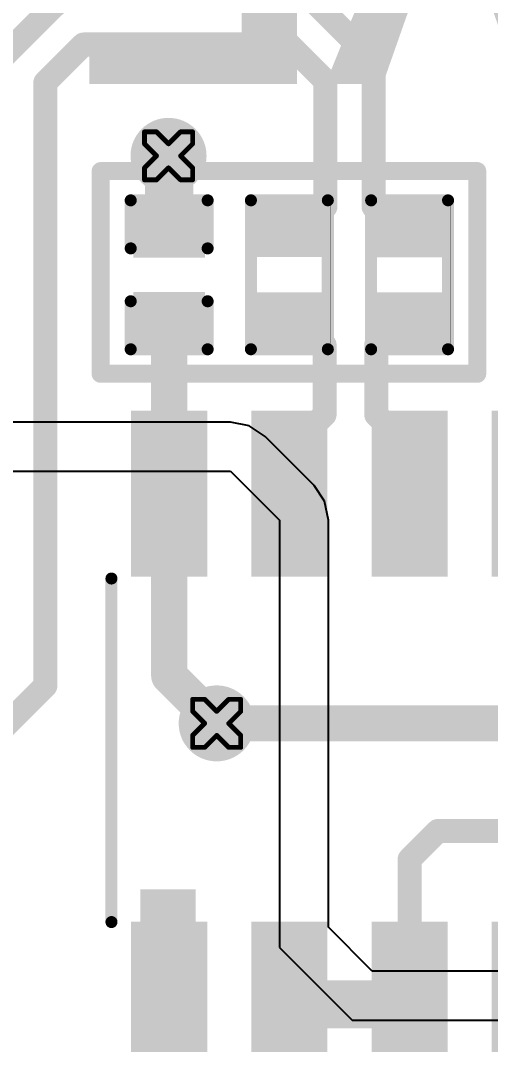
# Model space of a CAD drawing. Header units: inches. Extents: x 0 to 212, y 0 to 208.
# Drawn here: x 2.1697 to 2.3652, y 2.9513 to 3.3776 of the extents above; entities that cross this region are included whole.
import ezdxf

# ---------------------------------------------------------------- set-up
doc = ezdxf.new("R2010")
doc.units = ezdxf.units.IN
doc.header["$MEASUREMENT"] = 0
for name, color, linetype in [('Bottom Layer', 5, 'Continuous'), ('Bottom Solder', 6, 'Continuous'), ('Drill Drawing', 1, 'Continuous'), ('Top Layer', 1, 'Continuous'), ('Top Overlay', 2, 'Continuous'), ('Top Paste', 8, 'Continuous'), ('Top Solder', 216, 'Continuous'), ('Via Holes', 16, 'Continuous')]:
    doc.layers.add(name, color=color, linetype=linetype)
doc.styles.add('Arial Black_Bold', font='', dxfattribs={"height": 0.2})
doc.styles.get('Arial Black_Bold').set_extended_font_data('Arial Black', bold=True)

# ---------------------------------------------------------------- blocks, each defined once
blk = doc.blocks.new('SOIC_8_0_154___3_90___W______12')
at = {"layer": 'Top Layer'}
for points in [[(-0.136811, 0.0631889), (-0.136811, 0.0868109), (-0.0757874, 0.0868109), (-0.0757874, 0.0631889)], [(0.0757874, 0.063189), (0.0757874, 0.086811), (0.136811, 0.086811), (0.136811, 0.063189)], [(-0.136811, 0.0131891), (-0.136811, 0.0368111), (-0.0757874, 0.0368111), (-0.0757874, 0.0131891)], [(0.0757874, 0.0131889), (0.0757874, 0.0368109), (0.136811, 0.0368109), (0.136811, 0.0131889)], [(-0.1368111, -0.036811), (-0.1368111, -0.013189), (-0.0757875, -0.013189), (-0.0757875, -0.036811)], [(0.0757874, -0.036811), (0.0757874, -0.013189), (0.136811, -0.013189), (0.136811, -0.036811)], [(-0.1368111, -0.0868111), (-0.1368111, -0.0631891), (-0.0757875, -0.0631891), (-0.0757875, -0.0868111)], [(0.0757874, -0.0868109), (0.0757874, -0.0631889), (0.136811, -0.0631889), (0.136811, -0.0868109)]]:
    blk.add_hatch(color=1, dxfattribs=at).paths.add_polyline_path(points)
at = {"layer": 'Top Overlay'}
blk.add_hatch(color=2, dxfattribs=at).paths.add_polyline_path([(-0.0723496, 0.0639816), (-0.0583496, 0.0639816), (-0.0583496, 0.0869816), (-0.0723496, 0.0869816)])
at = {"layer": 'Top Paste'}
for points in [[(-0.136811, 0.0631889), (-0.136811, 0.0868109), (-0.0757874, 0.0868109), (-0.0757874, 0.0631889)], [(0.0757874, 0.063189), (0.0757874, 0.086811), (0.136811, 0.086811), (0.136811, 0.063189)], [(-0.136811, 0.0131891), (-0.136811, 0.0368111), (-0.0757874, 0.0368111), (-0.0757874, 0.0131891)], [(0.0757874, 0.0131889), (0.0757874, 0.0368109), (0.136811, 0.0368109), (0.136811, 0.0131889)], [(-0.1368111, -0.036811), (-0.1368111, -0.013189), (-0.0757875, -0.013189), (-0.0757875, -0.036811)], [(0.0757874, -0.036811), (0.0757874, -0.013189), (0.136811, -0.013189), (0.136811, -0.036811)], [(-0.1368111, -0.0868111), (-0.1368111, -0.0631891), (-0.0757875, -0.0631891), (-0.0757875, -0.0868111)], [(0.0757874, -0.0868109), (0.0757874, -0.0631889), (0.136811, -0.0631889), (0.136811, -0.0868109)]]:
    blk.add_hatch(color=8, dxfattribs=at).paths.add_polyline_path(points)
at = {"layer": 'Top Solder'}
for points in [[(-0.140811, 0.0591889), (-0.140811, 0.0908109), (-0.0717874, 0.0908109), (-0.0717874, 0.0591889)], [(0.0717874, 0.059189), (0.0717874, 0.090811), (0.140811, 0.090811), (0.140811, 0.059189)], [(-0.140811, 0.009189100000000002), (-0.140811, 0.0408111), (-0.0717874, 0.0408111), (-0.0717874, 0.009189099999999997)], [(0.0717874, 0.009188900000000003), (0.0717874, 0.0408109), (0.140811, 0.0408109), (0.140811, 0.009188899999999996)], [(-0.1408111, -0.040811), (-0.1408111, -0.009188999999999998), (-0.0717875, -0.009189000000000003), (-0.0717875, -0.040811)], [(0.0717874, -0.040811), (0.0717874, -0.009188999999999998), (0.140811, -0.009189000000000003), (0.140811, -0.040811)], [(-0.1408111, -0.0908111), (-0.1408111, -0.0591891), (-0.0717875, -0.0591891), (-0.0717875, -0.0908111)], [(0.0717874, -0.0908109), (0.0717874, -0.0591889), (0.140811, -0.0591889), (0.140811, -0.0908109)]]:
    blk.add_hatch(color=216, dxfattribs=at).paths.add_polyline_path(points)
at = {"layer": 'Top Overlay'}
for points in [[(-0.0719999, 0.0990001, 0.005, 0.005, 0), (0.071, 0.0989999, 0.005, 0.005, 0)], [(-0.1493702, 0.081, 0.005, 0.005, 0), (-0.14937, 0.071, 0.005, 0.005, 0)], [(-0.1493702, 0.081, 0.005, 0.005, 0), (-0.14437, 0.076, 0.005, 0.005, 0)], [(-0.14437, 0.076, 0.005, 0.005, 0), (-0.14937, 0.071, 0.005, 0.005, 0)], [(-0.0719999, -0.099, 0.005, 0.005, 0), (0.071, -0.099, 0.005, 0.005, 0)]]:
    blk.add_lwpolyline(points, format="xyseb", dxfattribs=at)
for points in [[(-0.0732499, 0.0990001, 0.0025, 0.0025, 1), (-0.0707499, 0.0990001, 0.0025, 0.0025, 1)], [(0.06975, 0.0989999, 0.0025, 0.0025, 1), (0.07225, 0.0989999, 0.0025, 0.0025, 1)], [(-0.1506202, 0.081, 0.0025, 0.0025, 1), (-0.1481202, 0.081, 0.0025, 0.0025, 1)], [(-0.1506202, 0.081, 0.0025, 0.0025, 1), (-0.1481202, 0.081, 0.0025, 0.0025, 1)], [(-0.14562, 0.076, 0.0025, 0.0025, 1), (-0.14312, 0.076, 0.0025, 0.0025, 1)], [(-0.14562, 0.076, 0.0025, 0.0025, 1), (-0.14312, 0.076, 0.0025, 0.0025, 1)], [(-0.15062, 0.071, 0.0025, 0.0025, 1), (-0.14812, 0.071, 0.0025, 0.0025, 1)], [(-0.15062, 0.071, 0.0025, 0.0025, 1), (-0.14812, 0.071, 0.0025, 0.0025, 1)], [(-0.0732499, -0.099, 0.0025, 0.0025, 1), (-0.0707499, -0.099, 0.0025, 0.0025, 1)], [(0.06975, -0.099, 0.0025, 0.0025, 1), (0.07225, -0.099, 0.0025, 0.0025, 1)]]:
    blk.add_lwpolyline(points, format="xyseb", close=True, dxfattribs=at)
blk = doc.blocks.new('R___0402_62')
at = {"layer": 'Top Layer'}
for points in [[(-0.0275, -0.0125), (-0.0275, 0.0125), (-0.009499999999999998, 0.0125), (-0.009500000000000001, -0.0125)], [(0.009499999999999998, -0.0125), (0.009500000000000001, 0.0125), (0.0275, 0.0125), (0.0275, -0.0125)]]:
    blk.add_hatch(color=1, dxfattribs=at).paths.add_polyline_path(points)
at = {"layer": 'Top Paste'}
for points in [[(-0.0275, -0.0125), (-0.0275, 0.0125), (-0.009499999999999998, 0.0125), (-0.009500000000000001, -0.0125)], [(0.009499999999999998, -0.0125), (0.009500000000000001, 0.0125), (0.0275, 0.0125), (0.0275, -0.0125)]]:
    blk.add_hatch(color=8, dxfattribs=at).paths.add_polyline_path(points)
at = {"layer": 'Top Solder'}
for points in [[(-0.0296654, -0.0146654), (-0.0296654, 0.0146654), (-0.007334599999999998, 0.0146654), (-0.007334600000000002, -0.0146654)], [(0.007334599999999998, -0.0146654), (0.007334600000000002, 0.0146654), (0.0296654, 0.0146654), (0.0296654, -0.0146654)]]:
    blk.add_hatch(color=216, dxfattribs=at).paths.add_polyline_path(points)
at = {"layer": 'Top Overlay'}
for points in [[(-0.031, 0.016, 0.005, 0.005, 0), (-0.031, -0.016, 0.005, 0.005, 0)], [(-0.031, 0.016, 0.005, 0.005, 0), (0.031, 0.016, 0.005, 0.005, 0)], [(0.031, 0.016, 0.005, 0.005, 0), (0.031, -0.016, 0.005, 0.005, 0)], [(-0.031, -0.016, 0.005, 0.005, 0), (0.031, -0.016, 0.005, 0.005, 0)], [(-0.032, -0.017, 0.000127, 0.000127, 0), (0.032, -0.017, 0.000127, 0.000127, 0)]]:
    blk.add_lwpolyline(points, format="xyseb", dxfattribs=at)
for points in [[(-0.03225, 0.016, 0.0025, 0.0025, 1), (-0.02975, 0.016, 0.0025, 0.0025, 1)], [(-0.03225, 0.016, 0.0025, 0.0025, 1), (-0.02975, 0.016, 0.0025, 0.0025, 1)], [(0.02975, 0.016, 0.0025, 0.0025, 1), (0.03225, 0.016, 0.0025, 0.0025, 1)], [(0.02975, 0.016, 0.0025, 0.0025, 1), (0.03225, 0.016, 0.0025, 0.0025, 1)], [(-0.03225, -0.016, 0.0025, 0.0025, 1), (-0.02975, -0.016, 0.0025, 0.0025, 1)], [(-0.03225, -0.016, 0.0025, 0.0025, 1), (-0.02975, -0.016, 0.0025, 0.0025, 1)], [(-0.0320317, -0.017, 6.35e-05, 6.35e-05, 1), (-0.0319683, -0.017, 6.35e-05, 6.35e-05, 1)], [(0.02975, -0.016, 0.0025, 0.0025, 1), (0.03225, -0.016, 0.0025, 0.0025, 1)], [(0.02975, -0.016, 0.0025, 0.0025, 1), (0.03225, -0.016, 0.0025, 0.0025, 1)], [(0.0319683, -0.017, 6.35e-05, 6.35e-05, 1), (0.0320317, -0.017, 6.35e-05, 6.35e-05, 1)]]:
    blk.add_lwpolyline(points, format="xyseb", close=True, dxfattribs=at)
blk = doc.blocks.new('R___0402_63')
at = {"layer": 'Top Layer'}
for points in [[(-0.0275, -0.0125), (-0.0275, 0.0125), (-0.009499999999999998, 0.0125), (-0.009500000000000001, -0.0125)], [(0.009499999999999998, -0.0125), (0.009500000000000001, 0.0125), (0.0275, 0.0125), (0.0275, -0.0125)]]:
    blk.add_hatch(color=1, dxfattribs=at).paths.add_polyline_path(points)
at = {"layer": 'Top Paste'}
for points in [[(-0.0275, -0.0125), (-0.0275, 0.0125), (-0.009499999999999998, 0.0125), (-0.009500000000000001, -0.0125)], [(0.009499999999999998, -0.0125), (0.009500000000000001, 0.0125), (0.0275, 0.0125), (0.0275, -0.0125)]]:
    blk.add_hatch(color=8, dxfattribs=at).paths.add_polyline_path(points)
at = {"layer": 'Top Solder'}
for points in [[(-0.0296654, -0.0146654), (-0.0296654, 0.0146654), (-0.007334599999999998, 0.0146654), (-0.007334600000000002, -0.0146654)], [(0.007334599999999998, -0.0146654), (0.007334600000000002, 0.0146654), (0.0296654, 0.0146654), (0.0296654, -0.0146654)]]:
    blk.add_hatch(color=216, dxfattribs=at).paths.add_polyline_path(points)
at = {"layer": 'Top Overlay'}
for points in [[(-0.031, 0.016, 0.005, 0.005, 0), (-0.0310001, -0.0160001, 0.005, 0.005, 0)], [(-0.031, 0.016, 0.005, 0.005, 0), (0.031, 0.016, 0.005, 0.005, 0)], [(0.031, 0.016, 0.005, 0.005, 0), (0.0310001, -0.0160001, 0.005, 0.005, 0)], [(-0.0310001, -0.0160001, 0.005, 0.005, 0), (0.0310001, -0.0160001, 0.005, 0.005, 0)], [(-0.032, -0.0169999, 0.000127, 0.000127, 0), (0.032, -0.0169999, 0.000127, 0.000127, 0)]]:
    blk.add_lwpolyline(points, format="xyseb", dxfattribs=at)
for points in [[(-0.03225, 0.016, 0.0025, 0.0025, 1), (-0.02975, 0.016, 0.0025, 0.0025, 1)], [(-0.03225, 0.016, 0.0025, 0.0025, 1), (-0.02975, 0.016, 0.0025, 0.0025, 1)], [(0.02975, 0.016, 0.0025, 0.0025, 1), (0.03225, 0.016, 0.0025, 0.0025, 1)], [(0.02975, 0.016, 0.0025, 0.0025, 1), (0.03225, 0.016, 0.0025, 0.0025, 1)], [(-0.0322501, -0.0160001, 0.0025, 0.0025, 1), (-0.0297501, -0.0160001, 0.0025, 0.0025, 1)], [(-0.0322501, -0.0160001, 0.0025, 0.0025, 1), (-0.0297501, -0.0160001, 0.0025, 0.0025, 1)], [(-0.0320317, -0.0169999, 6.35e-05, 6.35e-05, 1), (-0.0319683, -0.0169999, 6.35e-05, 6.35e-05, 1)], [(0.0297501, -0.0160001, 0.0025, 0.0025, 1), (0.0322501, -0.0160001, 0.0025, 0.0025, 1)], [(0.0297501, -0.0160001, 0.0025, 0.0025, 1), (0.0322501, -0.0160001, 0.0025, 0.0025, 1)], [(0.0319683, -0.0169999, 6.35e-05, 6.35e-05, 1), (0.0320317, -0.0169999, 6.35e-05, 6.35e-05, 1)]]:
    blk.add_lwpolyline(points, format="xyseb", close=True, dxfattribs=at)
blk = doc.blocks.new('C___0402_125')
at = {"layer": 'Top Layer'}
for points in [[(-0.0275, -0.0125), (-0.0275, 0.0125), (-0.009500000000000003, 0.0125), (-0.009499999999999996, -0.0125)], [(0.009500000000000003, -0.0125), (0.009499999999999996, 0.0125), (0.0275, 0.0125), (0.0275, -0.0125)]]:
    blk.add_hatch(color=1, dxfattribs=at).paths.add_polyline_path(points)
at = {"layer": 'Top Paste'}
for points in [[(-0.0275, -0.0125), (-0.0275, 0.0125), (-0.009500000000000003, 0.0125), (-0.009499999999999996, -0.0125)], [(0.009500000000000003, -0.0125), (0.009499999999999996, 0.0125), (0.0275, 0.0125), (0.0275, -0.0125)]]:
    blk.add_hatch(color=8, dxfattribs=at).paths.add_polyline_path(points)
at = {"layer": 'Top Solder'}
for points in [[(-0.0298622, -0.0148622), (-0.0298622, 0.0148622), (-0.007137800000000003, 0.0148622), (-0.007137799999999997, -0.0148622)], [(0.007137800000000003, -0.0148622), (0.007137799999999997, 0.0148622), (0.0298622, 0.0148622), (0.0298622, -0.0148622)]]:
    blk.add_hatch(color=216, dxfattribs=at).paths.add_polyline_path(points)
at = {"layer": 'Top Overlay'}
for points in [[(-0.011, 0.016, 0.005, 0.005, 0), (-0.031, 0.016, 0.005, 0.005, 0)], [(-0.031, -0.016, 0.005, 0.005, 0), (-0.031, 0.016, 0.005, 0.005, 0)], [(0.031, 0.016, 0.005, 0.005, 0), (0.011, 0.016, 0.005, 0.005, 0)], [(0.031, -0.016, 0.005, 0.005, 0), (0.031, 0.016, 0.005, 0.005, 0)], [(-0.011, -0.016, 0.005, 0.005, 0), (-0.031, -0.016, 0.005, 0.005, 0)], [(0.031, -0.016, 0.005, 0.005, 0), (0.011, -0.016, 0.005, 0.005, 0)]]:
    blk.add_lwpolyline(points, format="xyseb", dxfattribs=at)
for points in [[(-0.03225, 0.016, 0.0025, 0.0025, 1), (-0.02975, 0.016, 0.0025, 0.0025, 1)], [(-0.03225, 0.016, 0.0025, 0.0025, 1), (-0.02975, 0.016, 0.0025, 0.0025, 1)], [(-0.01225, 0.016, 0.0025, 0.0025, 1), (-0.00975, 0.016, 0.0025, 0.0025, 1)], [(0.00975, 0.016, 0.0025, 0.0025, 1), (0.01225, 0.016, 0.0025, 0.0025, 1)], [(0.02975, 0.016, 0.0025, 0.0025, 1), (0.03225, 0.016, 0.0025, 0.0025, 1)], [(0.02975, 0.016, 0.0025, 0.0025, 1), (0.03225, 0.016, 0.0025, 0.0025, 1)], [(-0.03225, -0.016, 0.0025, 0.0025, 1), (-0.02975, -0.016, 0.0025, 0.0025, 1)], [(-0.03225, -0.016, 0.0025, 0.0025, 1), (-0.02975, -0.016, 0.0025, 0.0025, 1)], [(-0.01225, -0.016, 0.0025, 0.0025, 1), (-0.00975, -0.016, 0.0025, 0.0025, 1)], [(0.00975, -0.016, 0.0025, 0.0025, 1), (0.01225, -0.016, 0.0025, 0.0025, 1)], [(0.02975, -0.016, 0.0025, 0.0025, 1), (0.03225, -0.016, 0.0025, 0.0025, 1)], [(0.02975, -0.016, 0.0025, 0.0025, 1), (0.03225, -0.016, 0.0025, 0.0025, 1)]]:
    blk.add_lwpolyline(points, format="xyseb", close=True, dxfattribs=at)

msp = doc.modelspace()

# ---------------------------------------------------------------- hatches: boundary and pattern name
at = {"layer": 'Bottom Layer'}
h = msp.add_hatch(color=5, dxfattribs=at)
edge = h.paths.add_edge_path()
edge.add_arc((2.2312353, 3.3212282), 0.011811, 0, 360)
h = msp.add_hatch(color=5, dxfattribs=at)
edge = h.paths.add_edge_path()
edge.add_arc((2.2512659, 3.0850005), 0.011811, 0, 360)
at = {"layer": 'Bottom Solder'}
h = msp.add_hatch(color=6, dxfattribs=at)
edge = h.paths.add_edge_path()
edge.add_arc((2.2312353, 3.3212282), 0.015811, 0, 360)
h = msp.add_hatch(color=6, dxfattribs=at)
edge = h.paths.add_edge_path()
edge.add_arc((2.2512659, 3.0850005), 0.015811, 0, 360)
at = {"layer": 'Top Layer'}
h = msp.add_hatch(color=1, dxfattribs=at)
edge = h.paths.add_edge_path()
edge.add_arc((2.2312353, 3.3212282), 0.011811, 0, 360)
h = msp.add_hatch(color=1, dxfattribs=at)
edge = h.paths.add_edge_path()
edge.add_arc((2.2512659, 3.0850005), 0.011811, 0, 360)
at = {"layer": 'Top Solder'}
h = msp.add_hatch(color=216, dxfattribs=at)
edge = h.paths.add_edge_path()
edge.add_arc((2.2312353, 3.3212282), 0.015811, 0, 360)
h = msp.add_hatch(color=216, dxfattribs=at)
edge = h.paths.add_edge_path()
edge.add_arc((2.2512659, 3.0850005), 0.015811, 0, 360)
at = {"layer": 'Via Holes'}
h = msp.add_hatch(color=7, dxfattribs=at)
edge = h.paths.add_edge_path()
edge.add_arc((2.2312353, 3.3212282), 0.0059055, 0, 360)
h = msp.add_hatch(color=7, dxfattribs=at)
edge = h.paths.add_edge_path()
edge.add_arc((2.2512659, 3.0850005), 0.0059055, 0, 360)

# ---------------------------------------------------------------- linework, layer by layer
at = {"layer": 'Bottom Layer'}
for p, q in [((2.2569583, 3.2103917), (1.655, 3.2103918)), ((2.2647619, 3.2088395), (2.2569583, 3.2103917)), ((2.2713774, 3.2044192), (2.2647619, 3.2088395)), ((2.2917535, 3.1840432), (2.2713774, 3.2044192)), ((1.655, 3.19), (2.2569583, 3.1899999)), ((2.2569583, 3.1899999), (2.2773346, 3.1696238)), ((2.2917538, 3.184043), (2.2917535, 3.1840432)), ((2.2961742, 3.1774275), (2.2917538, 3.184043)), ((2.2977264, 3.1696238), (2.2961742, 3.1774275)), ((2.2773346, 3.1696238), (2.2773348, 2.9916598)), ((2.2977266, 3.0001064), (2.2977264, 3.1696238)), ((2.3159983, 2.9818346), (2.2977266, 3.0001064)), ((2.2773348, 2.9916598), (2.3075517, 2.9614428)), ((2.8095273, 2.9818347), (2.3159983, 2.9818346)), ((2.3075517, 2.9614428), (2.8095273, 2.9614429))]:
    msp.add_line(p, q, dxfattribs=at)
at = {"layer": 'Drill Drawing'}
for points in [[(2.2212353, 3.3262282, 0.002, 0.002, 0), (2.2212353, 3.3312282, 0.002, 0.002, 0)], [(2.2212353, 3.3312282, 0.002, 0.002, 0), (2.2262353, 3.3312282, 0.002, 0.002, 0)], [(2.2262353, 3.3312282, 0.002, 0.002, 0), (2.2312353, 3.3262282, 0.002, 0.002, 0)], [(2.2312353, 3.3262282, 0.002, 0.002, 0), (2.2362353, 3.3312282, 0.002, 0.002, 0)], [(2.2362353, 3.3312282, 0.002, 0.002, 0), (2.2412353, 3.3312282, 0.002, 0.002, 0)], [(2.2412353, 3.3262282, 0.002, 0.002, 0), (2.2412353, 3.3312282, 0.002, 0.002, 0)], [(2.2212353, 3.3262282, 0.002, 0.002, 0), (2.2262353, 3.3212282, 0.002, 0.002, 0)], [(2.2362353, 3.3212282, 0.002, 0.002, 0), (2.2412353, 3.3262282, 0.002, 0.002, 0)], [(2.2212353, 3.3162282, 0.002, 0.002, 0), (2.2262353, 3.3212282, 0.002, 0.002, 0)], [(2.2362353, 3.3212282, 0.002, 0.002, 0), (2.2412353, 3.3162282, 0.002, 0.002, 0)], [(2.2212353, 3.3112282, 0.002, 0.002, 0), (2.2212353, 3.3162282, 0.002, 0.002, 0)], [(2.2262353, 3.3112282, 0.002, 0.002, 0), (2.2312353, 3.3162282, 0.002, 0.002, 0)], [(2.2312353, 3.3162282, 0.002, 0.002, 0), (2.2362353, 3.3112282, 0.002, 0.002, 0)], [(2.2412353, 3.3112282, 0.002, 0.002, 0), (2.2412353, 3.3162282, 0.002, 0.002, 0)], [(2.2212353, 3.3112282, 0.002, 0.002, 0), (2.2262353, 3.3112282, 0.002, 0.002, 0)], [(2.2362353, 3.3112282, 0.002, 0.002, 0), (2.2412353, 3.3112282, 0.002, 0.002, 0)], [(2.2412659, 3.0900005, 0.002, 0.002, 0), (2.2412659, 3.0950005, 0.002, 0.002, 0)], [(2.2412659, 3.0950005, 0.002, 0.002, 0), (2.2462659, 3.0950005, 0.002, 0.002, 0)], [(2.2462659, 3.0950005, 0.002, 0.002, 0), (2.2512659, 3.0900005, 0.002, 0.002, 0)], [(2.2512659, 3.0900005, 0.002, 0.002, 0), (2.2562659, 3.0950005, 0.002, 0.002, 0)], [(2.2562659, 3.0950005, 0.002, 0.002, 0), (2.2612659, 3.0950005, 0.002, 0.002, 0)], [(2.2612659, 3.0900005, 0.002, 0.002, 0), (2.2612659, 3.0950005, 0.002, 0.002, 0)], [(2.2412659, 3.0900005, 0.002, 0.002, 0), (2.2462659, 3.0850005, 0.002, 0.002, 0)], [(2.2562659, 3.0850005, 0.002, 0.002, 0), (2.2612659, 3.0900005, 0.002, 0.002, 0)], [(2.2412659, 3.0800005, 0.002, 0.002, 0), (2.2462659, 3.0850005, 0.002, 0.002, 0)], [(2.2562659, 3.0850005, 0.002, 0.002, 0), (2.2612659, 3.0800005, 0.002, 0.002, 0)], [(2.2412659, 3.0750005, 0.002, 0.002, 0), (2.2412659, 3.0800005, 0.002, 0.002, 0)], [(2.2462659, 3.0750005, 0.002, 0.002, 0), (2.2512659, 3.0800005, 0.002, 0.002, 0)], [(2.2512659, 3.0800005, 0.002, 0.002, 0), (2.2562659, 3.0750005, 0.002, 0.002, 0)], [(2.2612659, 3.0750005, 0.002, 0.002, 0), (2.2612659, 3.0800005, 0.002, 0.002, 0)], [(2.2412659, 3.0750005, 0.002, 0.002, 0), (2.2462659, 3.0750005, 0.002, 0.002, 0)], [(2.2562659, 3.0750005, 0.002, 0.002, 0), (2.2612659, 3.0750005, 0.002, 0.002, 0)]]:
    msp.add_lwpolyline(points, format="xyseb", dxfattribs=at)
for points in [[(2.2207353, 3.3312282, 0.001, 0.001, 1), (2.2217353, 3.3312282, 0.001, 0.001, 1)], [(2.2207353, 3.3312282, 0.001, 0.001, 1), (2.2217353, 3.3312282, 0.001, 0.001, 1)], [(2.2257353, 3.3312282, 0.001, 0.001, 1), (2.2267353, 3.3312282, 0.001, 0.001, 1)], [(2.2257353, 3.3312282, 0.001, 0.001, 1), (2.2267353, 3.3312282, 0.001, 0.001, 1)], [(2.2357353, 3.3312282, 0.001, 0.001, 1), (2.2367353, 3.3312282, 0.001, 0.001, 1)], [(2.2357353, 3.3312282, 0.001, 0.001, 1), (2.2367353, 3.3312282, 0.001, 0.001, 1)], [(2.2407353, 3.3312282, 0.001, 0.001, 1), (2.2417353, 3.3312282, 0.001, 0.001, 1)], [(2.2407353, 3.3312282, 0.001, 0.001, 1), (2.2417353, 3.3312282, 0.001, 0.001, 1)], [(2.2207353, 3.3262282, 0.001, 0.001, 1), (2.2217353, 3.3262282, 0.001, 0.001, 1)], [(2.2207353, 3.3262282, 0.001, 0.001, 1), (2.2217353, 3.3262282, 0.001, 0.001, 1)], [(2.2307353, 3.3262282, 0.001, 0.001, 1), (2.2317353, 3.3262282, 0.001, 0.001, 1)], [(2.2307353, 3.3262282, 0.001, 0.001, 1), (2.2317353, 3.3262282, 0.001, 0.001, 1)], [(2.2407353, 3.3262282, 0.001, 0.001, 1), (2.2417353, 3.3262282, 0.001, 0.001, 1)], [(2.2407353, 3.3262282, 0.001, 0.001, 1), (2.2417353, 3.3262282, 0.001, 0.001, 1)], [(2.2257353, 3.3212282, 0.001, 0.001, 1), (2.2267353, 3.3212282, 0.001, 0.001, 1)], [(2.2257353, 3.3212282, 0.001, 0.001, 1), (2.2267353, 3.3212282, 0.001, 0.001, 1)], [(2.2357353, 3.3212282, 0.001, 0.001, 1), (2.2367353, 3.3212282, 0.001, 0.001, 1)], [(2.2357353, 3.3212282, 0.001, 0.001, 1), (2.2367353, 3.3212282, 0.001, 0.001, 1)], [(2.2207353, 3.3162282, 0.001, 0.001, 1), (2.2217353, 3.3162282, 0.001, 0.001, 1)], [(2.2207353, 3.3162282, 0.001, 0.001, 1), (2.2217353, 3.3162282, 0.001, 0.001, 1)], [(2.2307353, 3.3162282, 0.001, 0.001, 1), (2.2317353, 3.3162282, 0.001, 0.001, 1)], [(2.2307353, 3.3162282, 0.001, 0.001, 1), (2.2317353, 3.3162282, 0.001, 0.001, 1)], [(2.2407353, 3.3162282, 0.001, 0.001, 1), (2.2417353, 3.3162282, 0.001, 0.001, 1)], [(2.2407353, 3.3162282, 0.001, 0.001, 1), (2.2417353, 3.3162282, 0.001, 0.001, 1)], [(2.2207353, 3.3112282, 0.001, 0.001, 1), (2.2217353, 3.3112282, 0.001, 0.001, 1)], [(2.2207353, 3.3112282, 0.001, 0.001, 1), (2.2217353, 3.3112282, 0.001, 0.001, 1)], [(2.2257353, 3.3112282, 0.001, 0.001, 1), (2.2267353, 3.3112282, 0.001, 0.001, 1)], [(2.2257353, 3.3112282, 0.001, 0.001, 1), (2.2267353, 3.3112282, 0.001, 0.001, 1)], [(2.2357353, 3.3112282, 0.001, 0.001, 1), (2.2367353, 3.3112282, 0.001, 0.001, 1)], [(2.2357353, 3.3112282, 0.001, 0.001, 1), (2.2367353, 3.3112282, 0.001, 0.001, 1)], [(2.2407353, 3.3112282, 0.001, 0.001, 1), (2.2417353, 3.3112282, 0.001, 0.001, 1)], [(2.2407353, 3.3112282, 0.001, 0.001, 1), (2.2417353, 3.3112282, 0.001, 0.001, 1)], [(2.2407659, 3.0950005, 0.001, 0.001, 1), (2.2417659, 3.0950005, 0.001, 0.001, 1)], [(2.2407659, 3.0950005, 0.001, 0.001, 1), (2.2417659, 3.0950005, 0.001, 0.001, 1)], [(2.2457659, 3.0950005, 0.001, 0.001, 1), (2.2467659, 3.0950005, 0.001, 0.001, 1)], [(2.2457659, 3.0950005, 0.001, 0.001, 1), (2.2467659, 3.0950005, 0.001, 0.001, 1)], [(2.2557659, 3.0950005, 0.001, 0.001, 1), (2.2567659, 3.0950005, 0.001, 0.001, 1)], [(2.2557659, 3.0950005, 0.001, 0.001, 1), (2.2567659, 3.0950005, 0.001, 0.001, 1)], [(2.2607659, 3.0950005, 0.001, 0.001, 1), (2.2617659, 3.0950005, 0.001, 0.001, 1)], [(2.2607659, 3.0950005, 0.001, 0.001, 1), (2.2617659, 3.0950005, 0.001, 0.001, 1)], [(2.2407659, 3.0900005, 0.001, 0.001, 1), (2.2417659, 3.0900005, 0.001, 0.001, 1)], [(2.2407659, 3.0900005, 0.001, 0.001, 1), (2.2417659, 3.0900005, 0.001, 0.001, 1)], [(2.2507659, 3.0900005, 0.001, 0.001, 1), (2.2517659, 3.0900005, 0.001, 0.001, 1)], [(2.2507659, 3.0900005, 0.001, 0.001, 1), (2.2517659, 3.0900005, 0.001, 0.001, 1)], [(2.2607659, 3.0900005, 0.001, 0.001, 1), (2.2617659, 3.0900005, 0.001, 0.001, 1)], [(2.2607659, 3.0900005, 0.001, 0.001, 1), (2.2617659, 3.0900005, 0.001, 0.001, 1)], [(2.2457659, 3.0850005, 0.001, 0.001, 1), (2.2467659, 3.0850005, 0.001, 0.001, 1)], [(2.2457659, 3.0850005, 0.001, 0.001, 1), (2.2467659, 3.0850005, 0.001, 0.001, 1)], [(2.2557659, 3.0850005, 0.001, 0.001, 1), (2.2567659, 3.0850005, 0.001, 0.001, 1)], [(2.2557659, 3.0850005, 0.001, 0.001, 1), (2.2567659, 3.0850005, 0.001, 0.001, 1)], [(2.2407659, 3.0800005, 0.001, 0.001, 1), (2.2417659, 3.0800005, 0.001, 0.001, 1)], [(2.2407659, 3.0800005, 0.001, 0.001, 1), (2.2417659, 3.0800005, 0.001, 0.001, 1)], [(2.2507659, 3.0800005, 0.001, 0.001, 1), (2.2517659, 3.0800005, 0.001, 0.001, 1)], [(2.2507659, 3.0800005, 0.001, 0.001, 1), (2.2517659, 3.0800005, 0.001, 0.001, 1)], [(2.2607659, 3.0800005, 0.001, 0.001, 1), (2.2617659, 3.0800005, 0.001, 0.001, 1)], [(2.2607659, 3.0800005, 0.001, 0.001, 1), (2.2617659, 3.0800005, 0.001, 0.001, 1)], [(2.2407659, 3.0750005, 0.001, 0.001, 1), (2.2417659, 3.0750005, 0.001, 0.001, 1)], [(2.2407659, 3.0750005, 0.001, 0.001, 1), (2.2417659, 3.0750005, 0.001, 0.001, 1)], [(2.2457659, 3.0750005, 0.001, 0.001, 1), (2.2467659, 3.0750005, 0.001, 0.001, 1)], [(2.2457659, 3.0750005, 0.001, 0.001, 1), (2.2467659, 3.0750005, 0.001, 0.001, 1)], [(2.2557659, 3.0750005, 0.001, 0.001, 1), (2.2567659, 3.0750005, 0.001, 0.001, 1)], [(2.2557659, 3.0750005, 0.001, 0.001, 1), (2.2567659, 3.0750005, 0.001, 0.001, 1)], [(2.2607659, 3.0750005, 0.001, 0.001, 1), (2.2617659, 3.0750005, 0.001, 0.001, 1)], [(2.2607659, 3.0750005, 0.001, 0.001, 1), (2.2617659, 3.0750005, 0.001, 0.001, 1)]]:
    msp.add_lwpolyline(points, format="xyseb", close=True, dxfattribs=at)
at = {"layer": 'Top Layer'}
for points in [[(2.1599999, 3.36, 0.01, 0.01, 0), (2.187572, 3.3875721, 0.01, 0.01, 0)], [(2.289571, 3.3875721, 0.01, 0.01, 0), (2.3164954, 3.3606477, 0.01, 0.01, 0)], [(2.1799999, 3.3517158, 0.01, 0.01, 0), (2.1958562, 3.3675721, 0.01, 0.01, 0)], [(2.1958562, 3.3675721, 0.01, 0.01, 0), (2.2812868, 3.3675721, 0.01, 0.01, 0)], [(2.2812868, 3.3675721, 0.01, 0.01, 0), (2.2964954, 3.3523635, 0.01, 0.01, 0)], [(2.3164954, 3.3000699, 0.01, 0.01, 0), (2.3164954, 3.3606477, 0.01, 0.01, 0)], [(2.1799999, 3.1006346, 0.01, 0.01, 0), (2.1799999, 3.3517158, 0.01, 0.01, 0)], [(2.2964954, 3.3000776, 0.01, 0.01, 0), (2.2964954, 3.3523635, 0.01, 0.01, 0)], [(2.2315051, 3.2918434, 0.02, 0.02, 0), (2.2315051, 3.3209584, 0.02, 0.02, 0)], [(2.2906375, 3.2942197, 0.01, 0.01, 0), (2.2964954, 3.3000776, 0.01, 0.01, 0)], [(2.3164954, 3.3000699, 0.01, 0.01, 0), (2.3223533, 3.294212, 0.01, 0.01, 0)], [(2.2814928, 3.2902197, 0.01, 0.01, 0), (2.2854928, 3.2942197, 0.01, 0.01, 0)], [(2.2854928, 3.2942197, 0.01, 0.01, 0), (2.2906375, 3.2942197, 0.01, 0.01, 0)], [(2.3223533, 3.294212, 0.01, 0.01, 0), (2.327498, 3.294212, 0.01, 0.01, 0)], [(2.327498, 3.294212, 0.01, 0.01, 0), (2.331498, 3.290212, 0.01, 0.01, 0)], [(2.2315072, 3.2275238, 0.015, 0.015, 0), (2.2315072, 3.2532024, 0.015, 0.015, 0)], [(2.2814928, 3.253216, 0.01, 0.01, 0), (2.2814928, 3.2532197, 0.01, 0.01, 0)], [(2.2814928, 3.253216, 0.01, 0.01, 0), (2.2854582, 3.253216, 0.01, 0.01, 0)], [(2.2854582, 3.253216, 0.01, 0.01, 0), (2.2961284, 3.2425458, 0.01, 0.01, 0)], [(2.323998, 3.249212, 0.01, 0.01, 0), (2.327998, 3.253212, 0.01, 0.01, 0)], [(2.327998, 3.253212, 0.01, 0.01, 0), (2.331498, 3.253212, 0.01, 0.01, 0)], [(2.3176504, 3.2426289, 0.01, 0.01, 0), (2.323998, 3.2489765, 0.01, 0.01, 0)], [(2.323998, 3.2489765, 0.01, 0.01, 0), (2.323998, 3.249212, 0.01, 0.01, 0)], [(2.2961284, 3.2134791, 0.01, 0.01, 0), (2.2961284, 3.2425458, 0.01, 0.01, 0)], [(2.3176504, 3.2134642, 0.01, 0.01, 0), (2.3176504, 3.2426289, 0.01, 0.01, 0)], [(2.2315051, 3.1805928, 0.015, 0.015, 0), (2.2315051, 3.2275209, 0.015, 0.015, 0)], [(2.2815009, 3.1988516, 0.01, 0.01, 0), (2.2961284, 3.2134791, 0.01, 0.01, 0)], [(2.3176504, 3.2134642, 0.01, 0.01, 0), (2.3246898, 3.2064248, 0.01, 0.01, 0)], [(2.3246898, 3.1874075, 0.01, 0.01, 0), (2.3246898, 3.2064248, 0.01, 0.01, 0)], [(2.2814963, 3.1856044, 0.01, 0.01, 0), (2.2814963, 3.1992928, 0.01, 0.01, 0)], [(2.2815009, 3.1855998, 0.01, 0.01, 0), (2.2815009, 3.1988516, 0.01, 0.01, 0)], [(2.2814963, 3.1856044, 0.01, 0.01, 0), (2.2815009, 3.1855998, 0.01, 0.01, 0)], [(2.2815009, 3.1830982, 0.01, 0.01, 0), (2.2815009, 3.1855998, 0.01, 0.01, 0)], [(2.3246898, 3.1874075, 0.01, 0.01, 0), (2.3315008, 3.1805965, 0.01, 0.01, 0)], [(2.2315008, 3.1047654, 0.015, 0.015, 0), (2.2315008, 3.1805965, 0.015, 0.015, 0)], [(2.2815009, 3.1805965, 0.01, 0.01, 0), (2.2815009, 3.1830982, 0.01, 0.01, 0)], [(2.2315008, 3.1047654, 0.015, 0.015, 0), (2.2512662, 3.085, 0.015, 0.015, 0)], [(2.1514786, 3.0721133, 0.01, 0.01, 0), (2.1799999, 3.1006346, 0.01, 0.01, 0)], [(2.2512662, 3.085, 0.015, 0.015, 0), (2.4244907, 3.085, 0.015, 0.015, 0)], [(2.3315008, 3.0284007, 0.01, 0.01, 0), (2.3433118, 3.0402117, 0.01, 0.01, 0)], [(2.3433118, 3.0402117, 0.01, 0.01, 0), (2.3977368, 3.0402117, 0.01, 0.01, 0)], [(2.3315008, 2.9679981, 0.01, 0.01, 0), (2.3315008, 3.0284007, 0.01, 0.01, 0)], [(2.2815008, 2.9679981, 0.02, 0.02, 0), (2.3315008, 2.9679981, 0.02, 0.02, 0)], [(2.2815134, 2.9014171, 0.02, 0.02, 0), (2.2815134, 2.9679855, 0.02, 0.02, 0)], [(2.2315009, 2.4057825, 0.01, 0.01, 0), (2.2315009, 2.9679981, 0.01, 0.01, 0)], [(2.2815008, 2.967998, 0.01, 0.01, 0), (2.2815152, 2.9679836, 0.01, 0.01, 0)], [(2.3315008, 2.967998, 0.01, 0.01, 0), (2.3315008, 2.9679981, 0.01, 0.01, 0)]]:
    msp.add_lwpolyline(points, format="xyseb", dxfattribs=at)
for points in [[(2.1933562, 3.3675721, 0.005, 0.005, 1), (2.1983562, 3.3675721, 0.005, 0.005, 1)], [(2.1933562, 3.3675721, 0.005, 0.005, 1), (2.1983562, 3.3675721, 0.005, 0.005, 1)], [(2.2787868, 3.3675721, 0.005, 0.005, 1), (2.2837868, 3.3675721, 0.005, 0.005, 1)], [(2.2787868, 3.3675721, 0.005, 0.005, 1), (2.2837868, 3.3675721, 0.005, 0.005, 1)], [(2.3139954, 3.3606477, 0.005, 0.005, 1), (2.3189954, 3.3606477, 0.005, 0.005, 1)], [(2.3139954, 3.3606477, 0.005, 0.005, 1), (2.3189954, 3.3606477, 0.005, 0.005, 1)], [(2.1774999, 3.3517158, 0.005, 0.005, 1), (2.1824999, 3.3517158, 0.005, 0.005, 1)], [(2.1774999, 3.3517158, 0.005, 0.005, 1), (2.1824999, 3.3517158, 0.005, 0.005, 1)], [(2.2939954, 3.3523635, 0.005, 0.005, 1), (2.2989954, 3.3523635, 0.005, 0.005, 1)], [(2.2939954, 3.3523635, 0.005, 0.005, 1), (2.2989954, 3.3523635, 0.005, 0.005, 1)], [(2.2265051, 3.3209584, 0.01, 0.01, 1), (2.2365051, 3.3209584, 0.01, 0.01, 1)], [(2.2939954, 3.3000776, 0.005, 0.005, 1), (2.2989954, 3.3000776, 0.005, 0.005, 1)], [(2.2939954, 3.3000776, 0.005, 0.005, 1), (2.2989954, 3.3000776, 0.005, 0.005, 1)], [(2.3139954, 3.3000699, 0.005, 0.005, 1), (2.3189954, 3.3000699, 0.005, 0.005, 1)], [(2.3139954, 3.3000699, 0.005, 0.005, 1), (2.3189954, 3.3000699, 0.005, 0.005, 1)], [(2.2265051, 3.2918434, 0.01, 0.01, 1), (2.2365051, 3.2918434, 0.01, 0.01, 1)], [(2.2829928, 3.2942197, 0.005, 0.005, 1), (2.2879928, 3.2942197, 0.005, 0.005, 1)], [(2.2829928, 3.2942197, 0.005, 0.005, 1), (2.2879928, 3.2942197, 0.005, 0.005, 1)], [(2.2881375, 3.2942197, 0.005, 0.005, 1), (2.2931375, 3.2942197, 0.005, 0.005, 1)], [(2.2881375, 3.2942197, 0.005, 0.005, 1), (2.2931375, 3.2942197, 0.005, 0.005, 1)], [(2.3198533, 3.294212, 0.005, 0.005, 1), (2.3248533, 3.294212, 0.005, 0.005, 1)], [(2.3198533, 3.294212, 0.005, 0.005, 1), (2.3248533, 3.294212, 0.005, 0.005, 1)], [(2.324998, 3.294212, 0.005, 0.005, 1), (2.329998, 3.294212, 0.005, 0.005, 1)], [(2.324998, 3.294212, 0.005, 0.005, 1), (2.329998, 3.294212, 0.005, 0.005, 1)], [(2.2789928, 3.2902197, 0.005, 0.005, 1), (2.2839928, 3.2902197, 0.005, 0.005, 1)], [(2.328998, 3.290212, 0.005, 0.005, 1), (2.333998, 3.290212, 0.005, 0.005, 1)], [(2.2277572, 3.2532024, 0.0075, 0.0075, 1), (2.2352572, 3.2532024, 0.0075, 0.0075, 1)], [(2.2789928, 3.2532197, 0.005, 0.005, 1), (2.2839928, 3.2532197, 0.005, 0.005, 1)], [(2.2789928, 3.253216, 0.005, 0.005, 1), (2.2839928, 3.253216, 0.005, 0.005, 1)], [(2.2789928, 3.253216, 0.005, 0.005, 1), (2.2839928, 3.253216, 0.005, 0.005, 1)], [(2.2829582, 3.253216, 0.005, 0.005, 1), (2.2879582, 3.253216, 0.005, 0.005, 1)], [(2.2829582, 3.253216, 0.005, 0.005, 1), (2.2879582, 3.253216, 0.005, 0.005, 1)], [(2.325498, 3.253212, 0.005, 0.005, 1), (2.330498, 3.253212, 0.005, 0.005, 1)], [(2.325498, 3.253212, 0.005, 0.005, 1), (2.330498, 3.253212, 0.005, 0.005, 1)], [(2.328998, 3.253212, 0.005, 0.005, 1), (2.333998, 3.253212, 0.005, 0.005, 1)], [(2.321498, 3.249212, 0.005, 0.005, 1), (2.326498, 3.249212, 0.005, 0.005, 1)], [(2.321498, 3.249212, 0.005, 0.005, 1), (2.326498, 3.249212, 0.005, 0.005, 1)], [(2.321498, 3.2489765, 0.005, 0.005, 1), (2.326498, 3.2489765, 0.005, 0.005, 1)], [(2.321498, 3.2489765, 0.005, 0.005, 1), (2.326498, 3.2489765, 0.005, 0.005, 1)], [(2.2936284, 3.2425458, 0.005, 0.005, 1), (2.2986284, 3.2425458, 0.005, 0.005, 1)], [(2.2936284, 3.2425458, 0.005, 0.005, 1), (2.2986284, 3.2425458, 0.005, 0.005, 1)], [(2.3151504, 3.2426289, 0.005, 0.005, 1), (2.3201504, 3.2426289, 0.005, 0.005, 1)], [(2.3151504, 3.2426289, 0.005, 0.005, 1), (2.3201504, 3.2426289, 0.005, 0.005, 1)], [(2.2277551, 3.2275209, 0.0075, 0.0075, 1), (2.2352551, 3.2275209, 0.0075, 0.0075, 1)], [(2.2277572, 3.2275238, 0.0075, 0.0075, 1), (2.2352572, 3.2275238, 0.0075, 0.0075, 1)], [(2.2936284, 3.2134791, 0.005, 0.005, 1), (2.2986284, 3.2134791, 0.005, 0.005, 1)], [(2.2936284, 3.2134791, 0.005, 0.005, 1), (2.2986284, 3.2134791, 0.005, 0.005, 1)], [(2.3151504, 3.2134642, 0.005, 0.005, 1), (2.3201504, 3.2134642, 0.005, 0.005, 1)], [(2.3151504, 3.2134642, 0.005, 0.005, 1), (2.3201504, 3.2134642, 0.005, 0.005, 1)], [(2.3221898, 3.2064248, 0.005, 0.005, 1), (2.3271898, 3.2064248, 0.005, 0.005, 1)], [(2.3221898, 3.2064248, 0.005, 0.005, 1), (2.3271898, 3.2064248, 0.005, 0.005, 1)], [(2.2789963, 3.1992928, 0.005, 0.005, 1), (2.2839963, 3.1992928, 0.005, 0.005, 1)], [(2.2790009, 3.1988516, 0.005, 0.005, 1), (2.2840009, 3.1988516, 0.005, 0.005, 1)], [(2.2790009, 3.1988516, 0.005, 0.005, 1), (2.2840009, 3.1988516, 0.005, 0.005, 1)], [(2.2789963, 3.1856044, 0.005, 0.005, 1), (2.2839963, 3.1856044, 0.005, 0.005, 1)], [(2.2789963, 3.1856044, 0.005, 0.005, 1), (2.2839963, 3.1856044, 0.005, 0.005, 1)], [(2.2790009, 3.1855998, 0.005, 0.005, 1), (2.2840009, 3.1855998, 0.005, 0.005, 1)], [(2.2790009, 3.1855998, 0.005, 0.005, 1), (2.2840009, 3.1855998, 0.005, 0.005, 1)], [(2.2790009, 3.1855998, 0.005, 0.005, 1), (2.2840009, 3.1855998, 0.005, 0.005, 1)], [(2.3221898, 3.1874075, 0.005, 0.005, 1), (2.3271898, 3.1874075, 0.005, 0.005, 1)], [(2.3221898, 3.1874075, 0.005, 0.005, 1), (2.3271898, 3.1874075, 0.005, 0.005, 1)], [(2.2277508, 3.1805965, 0.0075, 0.0075, 1), (2.2352508, 3.1805965, 0.0075, 0.0075, 1)], [(2.2277551, 3.1805928, 0.0075, 0.0075, 1), (2.2352551, 3.1805928, 0.0075, 0.0075, 1)], [(2.2790009, 3.1830982, 0.005, 0.005, 1), (2.2840009, 3.1830982, 0.005, 0.005, 1)], [(2.2790009, 3.1830982, 0.005, 0.005, 1), (2.2840009, 3.1830982, 0.005, 0.005, 1)], [(2.2790009, 3.1805965, 0.005, 0.005, 1), (2.2840009, 3.1805965, 0.005, 0.005, 1)], [(2.3290008, 3.1805965, 0.005, 0.005, 1), (2.3340008, 3.1805965, 0.005, 0.005, 1)], [(2.2277508, 3.1047654, 0.0075, 0.0075, 1), (2.2352508, 3.1047654, 0.0075, 0.0075, 1)], [(2.2277508, 3.1047654, 0.0075, 0.0075, 1), (2.2352508, 3.1047654, 0.0075, 0.0075, 1)], [(2.1774999, 3.1006346, 0.005, 0.005, 1), (2.1824999, 3.1006346, 0.005, 0.005, 1)], [(2.1774999, 3.1006346, 0.005, 0.005, 1), (2.1824999, 3.1006346, 0.005, 0.005, 1)], [(2.2475162, 3.085, 0.0075, 0.0075, 1), (2.2550162, 3.085, 0.0075, 0.0075, 1)], [(2.2475162, 3.085, 0.0075, 0.0075, 1), (2.2550162, 3.085, 0.0075, 0.0075, 1)], [(2.3408118, 3.0402117, 0.005, 0.005, 1), (2.3458118, 3.0402117, 0.005, 0.005, 1)], [(2.3408118, 3.0402117, 0.005, 0.005, 1), (2.3458118, 3.0402117, 0.005, 0.005, 1)], [(2.3290008, 3.0284007, 0.005, 0.005, 1), (2.3340008, 3.0284007, 0.005, 0.005, 1)], [(2.3290008, 3.0284007, 0.005, 0.005, 1), (2.3340008, 3.0284007, 0.005, 0.005, 1)], [(2.2765008, 2.9679981, 0.01, 0.01, 1), (2.2865008, 2.9679981, 0.01, 0.01, 1)], [(2.2765134, 2.9679855, 0.01, 0.01, 1), (2.2865134, 2.9679855, 0.01, 0.01, 1)], [(2.3265008, 2.9679981, 0.01, 0.01, 1), (2.3365008, 2.9679981, 0.01, 0.01, 1)], [(2.2290009, 2.9679981, 0.005, 0.005, 1), (2.2340009, 2.9679981, 0.005, 0.005, 1)], [(2.2790008, 2.967998, 0.005, 0.005, 1), (2.2840008, 2.967998, 0.005, 0.005, 1)], [(2.2790152, 2.9679836, 0.005, 0.005, 1), (2.2840152, 2.9679836, 0.005, 0.005, 1)], [(2.3290008, 2.9679981, 0.005, 0.005, 1), (2.3340008, 2.9679981, 0.005, 0.005, 1)], [(2.3290008, 2.9679981, 0.005, 0.005, 1), (2.3340008, 2.9679981, 0.005, 0.005, 1)], [(2.3290008, 2.967998, 0.005, 0.005, 1), (2.3340008, 2.967998, 0.005, 0.005, 1)]]:
    msp.add_lwpolyline(points, format="xyseb", close=True, dxfattribs=at)
at = {"layer": 'Top Overlay'}
for points in [[(2.2029912, 3.314868, 0.0075, 0.0075, 0), (2.3596364, 3.314868, 0.0075, 0.0075, 0)], [(2.2029912, 3.2304988, 0.0075, 0.0075, 0), (2.2029912, 3.314868, 0.0075, 0.0075, 0)], [(2.3596364, 3.2304988, 0.0075, 0.0075, 0), (2.3596364, 3.314868, 0.0075, 0.0075, 0)], [(2.2029912, 3.2304988, 0.0075, 0.0075, 0), (2.3596364, 3.2304988, 0.0075, 0.0075, 0)]]:
    msp.add_lwpolyline(points, format="xyseb", dxfattribs=at)
for points in [[(2.2011162, 3.314868, 0.00375, 0.00375, 1), (2.2048662, 3.314868, 0.00375, 0.00375, 1)], [(2.2011162, 3.314868, 0.00375, 0.00375, 1), (2.2048662, 3.314868, 0.00375, 0.00375, 1)], [(2.3577614, 3.314868, 0.00375, 0.00375, 1), (2.3615114, 3.314868, 0.00375, 0.00375, 1)], [(2.3577614, 3.314868, 0.00375, 0.00375, 1), (2.3615114, 3.314868, 0.00375, 0.00375, 1)], [(2.2011162, 3.2304988, 0.00375, 0.00375, 1), (2.2048662, 3.2304988, 0.00375, 0.00375, 1)], [(2.2011162, 3.2304988, 0.00375, 0.00375, 1), (2.2048662, 3.2304988, 0.00375, 0.00375, 1)], [(2.3577614, 3.2304988, 0.00375, 0.00375, 1), (2.3615114, 3.2304988, 0.00375, 0.00375, 1)], [(2.3577614, 3.2304988, 0.00375, 0.00375, 1), (2.3615114, 3.2304988, 0.00375, 0.00375, 1)]]:
    msp.add_lwpolyline(points, format="xyseb", close=True, dxfattribs=at)

# ---------------------------------------------------------------- block references
for name, p, rotation in [('C___0402_125', (2.2315044, 3.271704), 270), ('R___0402_63', (2.2814928, 3.2717197), 90), ('R___0402_62', (2.331498, 3.271712), 90), ('SOIC_8_0_154___3_90___W______12', (2.3065008, 3.0742973), 90)]:
    msp.add_blockref(name, p, dxfattribs=dict(rotation=rotation))

# ---------------------------------------------------------------- texts
at = {"layer": 'Top Overlay', "style": 'Arial Black_Bold'}
msp.add_text('SLAVE CAN IN', height=0.1, rotation=180, dxfattribs=at).set_placement((2.7218401, 3.4511063))

doc.saveas('drawing.dxf')
